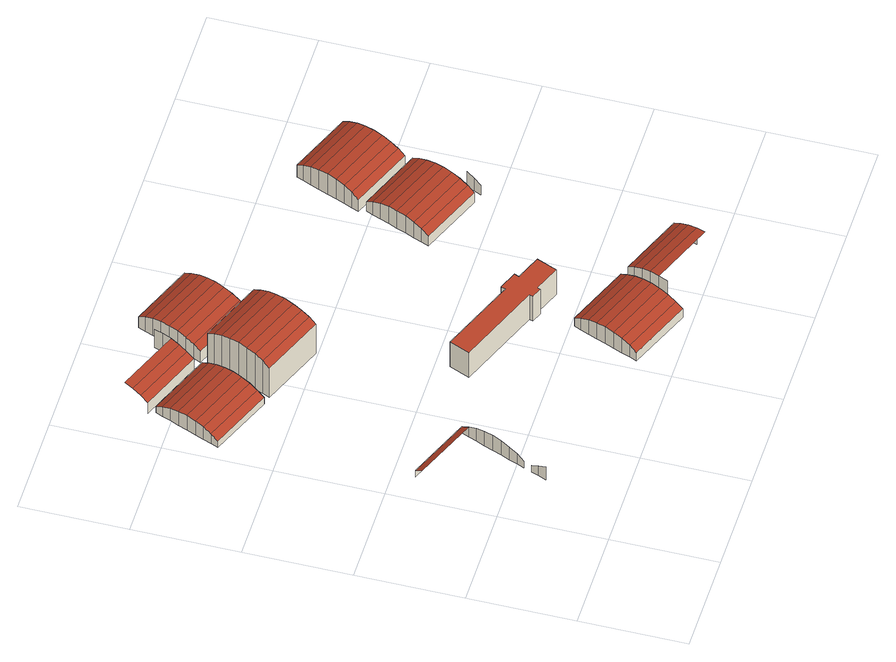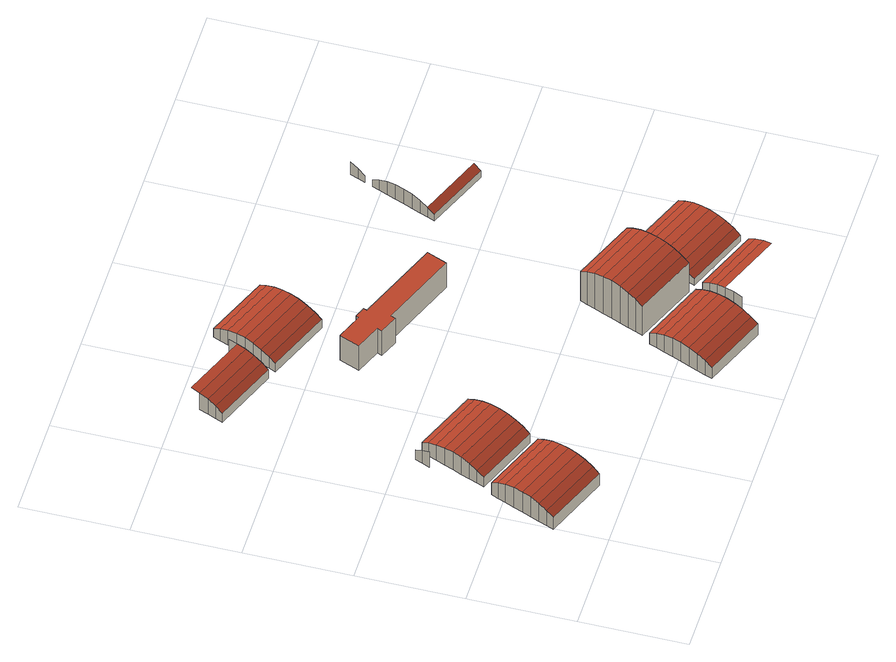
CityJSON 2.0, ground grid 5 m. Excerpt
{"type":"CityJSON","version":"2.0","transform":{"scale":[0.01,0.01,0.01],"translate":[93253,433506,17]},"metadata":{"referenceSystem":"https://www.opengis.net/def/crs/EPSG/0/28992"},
"CityObjects":{
"building1":{"type":"Building","attributes":{"measuredHeight":21.81},"children":["building1-1","building1-2","building1-3","building1-4","building1-5","building1-6"],"geometry":[{"type":"MultiSurface","lod":"2","boundaries":[[[0,1,2,3]],[[1,4,5,2]],[[6,7,8,9]],[[10,6,9,11]],[[12,10,11,13]],[[14,15,16,17]],[[18,19,17,16]],[[20,12,13,21]],[[21,22,23,20]],[[22,24,25,23]],[[24,26,15,25]],[[26,18,16,15]],[[27,28,29,30]],[[30,29,31,32]],[[33,34,35,36]],[[32,31,37,38]],[[39,33,36,40]],[[38,37,41,42]],[[43,44,45,46]],[[28,39,40,47]],[[42,41,48,49]],[[44,50,51,45]],[[52,53,49,48]],[[29,28,47,54]],[[50,55,56,51]],[[57,58,59,60]],[[58,57,61,62]],[[54,63,31,29]],[[55,64,65,56]],[[62,61,66,67]],[[63,68,37,31]],[[69,65,64,70]],[[71,43,46,72]],[[67,66,73,74]],[[75,76,77,78]],[[68,79,41,37]],[[43,71,80,44]],[[81,69,70,82]],[[79,52,48,41]],[[44,80,83,50]],[[84,81,82,85]],[[50,83,86,55]],[[87,88,89,90]],[[91,84,85,92]],[[61,57,60,93]],[[55,86,94,64]],[[88,95,96,89]],[[66,61,93,97]],[[64,94,98,70]],[[99,100,101,102]],[[95,103,104,96]],[[73,66,97,105]],[[80,71,72,106]],[[76,107,108,77]],[[100,109,110,101]],[[70,98,111,82]],[[103,112,113,104]],[[114,73,105,115]],[[83,80,106,116]],[[109,117,118,110]],[[82,111,119,85]],[[120,113,112,121]],[[115,122,123,114]],[[86,83,116,124]],[[125,75,78,126]],[[87,127,128,88]],[[85,119,129,92]],[[117,130,131,118]],[[132,120,121,133]],[[134,91,92,129]],[[94,86,124,135]],[[88,128,136,95]],[[137,131,130,138]],[[139,132,133,140]],[[141,99,102,142]],[[135,143,98,94]],[[99,141,144,100]],[[95,136,145,103]],[[146,139,140,147]],[[100,144,148,109]],[[143,149,111,98]],[[103,145,150,112]],[[109,148,151,117]],[[149,152,119,111]],[[112,150,153,121]],[[107,154,155,108]],[[154,156,157,155]],[[108,155,157,158,159,160,161,162,163,126,78,77]],[[152,134,129,119]],[[117,151,164,130]],[[121,153,165,133]],[[156,166,158,157]],[[130,164,167,138]],[[168,125,126,163]],[[133,165,169,140]],[[144,141,142,170]],[[145,136,171,172]],[[138,167,173,174]],[[140,169,175,147]],[[176,146,147,175]],[[148,144,170,177]],[[178,168,163,162]],[[150,145,172,179]],[[166,180,159,158]],[[151,148,177,181]],[[182,178,162,161]],[[179,183,153,150]],[[184,185,186,187]],[[164,151,181,188]],[[183,189,165,153]],[[190,182,161,160]],[[191,186,185,192]],[[188,193,167,164]],[[189,194,169,165]],[[180,190,160,159]],[[195,191,192,196]],[[193,197,173,167]],[[194,176,175,169]],[[198,195,196,199]],[[197,200,201,173]],[[202,198,199,203]],[[200,204,205,201]],[[185,206,207,192]],[[192,207,208,196]],[[196,208,209,199]],[[199,209,210,203]],[[211,202,203,210]],[[212,213,208,207]],[[214,215,216,217]],[[213,218,209,208]],[[215,219,220,216]],[[218,211,210,209]],[[219,221,222,220]],[[221,223,224,222]],[[225,224,223,226]],[[227,214,217,228]],[[214,227,229,215]],[[230,225,226,231]],[[215,229,232,219]],[[233,230,231,234]],[[219,232,235,221]],[[236,233,234,237]],[[221,235,238,223]],[[239,240,241,242]],[[223,238,243,226]],[[229,227,228,244]],[[240,245,246,241]],[[226,243,247,231]],[[232,229,244,248]],[[245,249,250,246]],[[231,247,251,234]],[[252,253,254,255]],[[235,232,248,256]],[[249,257,258,250]],[[234,251,259,237]],[[253,260,261,254]],[[262,236,237,259]],[[238,235,256,263]],[[264,258,257,265]],[[266,239,242,267]],[[239,266,268,240]],[[263,269,243,238]],[[270,264,265,271]],[[240,268,272,245]],[[273,270,271,274]],[[245,272,275,249]],[[276,273,274,277]],[[249,275,278,257]],[[257,278,279,265]],[[265,279,280,271]]],"semantics":{"surfaces":[{"type":"WallSurface"},{"type":"RoofSurface"}],"values":[0,0,0,0,0,1,0,0,0,0,0,0,1,1,0,1,0,1,0,0,1,0,0,0,0,0,1,0,0,1,0,0,0,1,0,0,1,0,0,1,0,1,0,0,0,1,0,0,1,0,0,0,0,0,0,1,0,0,0,0,1,0,0,0,0,1,1,0,0,0,0,1,0,0,0,0,1,1,0,1,0,1,1,0,1,0,0,1,0,1,1,0,1,0,1,0,0,1,1,0,0,0,0,0,0,0,0,0,0,0,0,0,0,0,0,0,0,0,0,0,0,0,1,1,1,1,0,0,0,0,0,0,0,0,0,0,1,0,1,0,1,0,1,0,1,0,0,1,0,0,1,0,0,0,1,0,0,0,0,0,1,0,0,1,0,1,0,1,1,1]}}]},
"building1-1":{"type":"BuildingInstallation","parents":["building1"],"geometry":[{"type":"MultiSurface","lod":"2","boundaries":[[[79,52,48,41]],[[52,53,49,48]],[[281,282,32,38]],[[34,283,284,35]],[[63,68,37,31]],[[282,285,30,32]],[[28,39,40,47]],[[286,287,288,289]],[[39,33,36,40]],[[283,286,289,284]],[[54,63,31,29]],[[27,30,285,290]],[[68,79,41,37]],[[33,34,35,36]],[[287,27,290,288]],[[53,291,42,49]],[[291,281,38,42]],[[29,28,47,54]],[[42,41,48,49]],[[38,37,41,42]],[[30,29,31,32]],[[27,28,29,30]],[[287,39,28,27]],[[283,34,33,286]],[[32,31,37,38]],[[286,33,39,287]]],"semantics":{"surfaces":[{"type":"WallSurface"},{"type":"RoofSurface"}],"values":[0,0,0,0,0,0,0,0,0,0,0,0,0,0,0,0,0,0,1,1,1,1,1,1,1,1]}}]},
"building1-2":{"type":"BuildingInstallation","parents":["building1"],"geometry":[{"type":"MultiSurface","lod":"2","boundaries":[[[69,65,64,70]],[[81,69,70,82]],[[152,134,129,119]],[[94,86,124,135]],[[135,143,98,94]],[[55,64,65,56]],[[91,84,85,92]],[[84,81,82,85]],[[149,152,119,111]],[[143,149,111,98]],[[50,55,56,51]],[[134,91,92,129]],[[80,71,72,106]],[[86,83,116,124]],[[71,43,46,72]],[[83,80,106,116]],[[44,50,51,45]],[[43,44,45,46]],[[70,98,111,82]],[[85,119,129,92]],[[55,86,94,64]],[[43,71,80,44]],[[82,111,119,85]],[[64,94,98,70]],[[44,80,83,50]],[[50,83,86,55]]],"semantics":{"surfaces":[{"type":"WallSurface"},{"type":"RoofSurface"}],"values":[0,0,0,0,0,0,0,0,0,0,0,0,0,0,0,0,0,0,1,1,1,1,1,1,1,1]}}]},
"building1-3":{"type":"BuildingInstallation","parents":["building1"],"geometry":[{"type":"MultiSurface","lod":"2","boundaries":[[[136,128,292,171]],[[95,103,104,96]],[[88,95,96,89]],[[120,113,112,121]],[[87,88,89,90]],[[128,127,293,292]],[[103,112,113,104]],[[176,146,147,175]],[[194,176,175,169]],[[145,136,171,172]],[[132,120,121,133]],[[139,132,133,140]],[[179,183,153,150]],[[146,139,140,147]],[[189,194,169,165]],[[183,189,165,153]],[[150,145,172,179]],[[127,87,90,293]],[[95,136,145,103]],[[103,145,150,112]],[[112,150,153,121]],[[121,153,165,133]],[[88,128,136,95]],[[133,165,169,140]],[[87,127,128,88]],[[140,169,175,147]]],"semantics":{"surfaces":[{"type":"WallSurface"},{"type":"RoofSurface"}],"values":[0,0,0,0,0,0,0,0,0,0,0,0,0,0,0,0,0,0,1,1,1,1,1,1,1,1]}}]},
"building1-4":{"type":"BuildingInstallation","parents":["building1"],"geometry":[{"type":"MultiSurface","lod":"2","boundaries":[[[294,137,138,174]],[[164,151,181,188]],[[137,131,130,138]],[[295,294,174,296]],[[193,197,173,167]],[[188,193,167,164]],[[297,295,296,298]],[[197,200,201,173]],[[200,204,205,201]],[[204,297,298,205]],[[117,130,131,118]],[[109,117,118,110]],[[151,148,177,181]],[[100,109,110,101]],[[148,144,170,177]],[[99,100,101,102]],[[144,141,142,170]],[[141,99,102,142]],[[100,144,148,109]],[[138,167,173,174]],[[174,173,201,296]],[[99,141,144,100]],[[117,151,164,130]],[[296,201,205,298]],[[130,164,167,138]],[[109,148,151,117]]],"semantics":{"surfaces":[{"type":"WallSurface"},{"type":"RoofSurface"}],"values":[0,0,0,0,0,0,0,0,0,0,0,0,0,0,0,0,0,0,1,1,1,1,1,1,1,1]}}]},
"building1-5":{"type":"BuildingInstallation","parents":["building1"],"geometry":[{"type":"MultiSurface","lod":"2","boundaries":[[[236,233,234,237]],[[299,262,259,251]],[[262,236,237,259]],[[300,299,251,247]],[[230,225,226,231]],[[225,224,223,226]],[[263,269,243,238]],[[221,223,224,222]],[[232,229,244,248]],[[219,221,222,220]],[[238,235,256,263]],[[214,215,216,217]],[[215,219,220,216]],[[269,300,247,243]],[[233,230,231,234]],[[227,214,217,228]],[[235,232,248,256]],[[229,227,228,244]],[[221,235,238,223]],[[234,251,259,237]],[[231,247,251,234]],[[226,243,247,231]],[[223,238,243,226]],[[215,229,232,219]],[[219,232,235,221]],[[214,227,229,215]]],"semantics":{"surfaces":[{"type":"WallSurface"},{"type":"RoofSurface"}],"values":[0,0,0,0,0,0,0,0,0,0,0,0,0,0,0,0,0,0,1,1,1,1,1,1,1,1]}}]},
"building1-6":{"type":"BuildingInstallation","parents":["building1"],"geometry":[{"type":"MultiSurface","lod":"2","boundaries":[[[264,258,257,265]],[[278,275,301,302]],[[239,240,241,242]],[[266,239,242,267]],[[273,270,271,274]],[[303,304,305,280]],[[245,249,250,246]],[[275,272,306,301]],[[270,264,265,271]],[[307,303,280,279]],[[302,307,279,278]],[[249,257,258,250]],[[240,245,246,241]],[[268,266,267,308]],[[272,268,308,306]],[[304,309,310,305]],[[309,276,277,310]],[[276,273,274,277]],[[240,268,272,245]],[[249,275,278,257]],[[257,278,279,265]],[[265,279,280,271]],[[239,266,268,240]],[[271,280,305,274]],[[274,305,310,277]],[[245,272,275,249]]],"semantics":{"surfaces":[{"type":"WallSurface"},{"type":"RoofSurface"}],"values":[0,0,0,0,0,0,0,0,0,0,0,0,0,0,0,0,0,0,1,1,1,1,1,1,1,1]}}]}
},
"vertices":[
[245,351,86],[260,389,86],[260,389,148],[245,351,165],[274,424,86],[274,424,126],[301,495,148],[287,461,126],[287,461,86],[301,495,86],[316,533,165],[316,533,86],[333,575,176],[333,575,86],[97,861,148],[399,739,148],[413,774,126],[110,896,126],[413,774,86],[110,896,86],[350,617,179],[350,617,86],[367,660,86],[367,660,176],[384,701,86],[384,701,165],[399,739,86],[93,1875,174],[396,1753,174],[413,1795,178],[110,1917,178],[430,1838,174],[127,1960,174],[363,1673,147],[349,1639,125],[349,1639,86],[363,1673,86],[446,1879,164],[144,2001,164],[379,1712,164],[379,1712,86],[462,1918,147],[159,2040,147],[393,1627,268],[407,1661,290],[407,1661,86],[393,1627,86],[396,1753,86],[476,1952,125],[173,2074,125],[422,1699,307],[422,1699,86],[476,1952,86],[173,2074,86],[413,1795,86],[439,1741,317],[439,1741,86],[486,1991,125],[183,2113,125],[183,2113,60],[486,1991,60],[500,2026,147],[197,2148,147],[430,1838,86],[456,1783,321],[456,1783,86],[515,2064,164],[212,2186,164],[446,1879,86],[473,1826,86],[473,1826,317],[696,1505,268],[696,1505,86],[532,2105,174],[229,2227,174],[777,930,86],[738,834,86],[738,834,240],[777,930,240],[462,1918,86],[710,1539,290],[490,1867,86],[490,1867,307],[725,1577,307],[505,1905,86],[505,1905,290],[741,1619,317],[1026,166,138],[1040,200,159],[1040,200,86],[1026,166,86],[519,1940,86],[519,1940,268],[500,2026,60],[759,1661,321],[1055,239,176],[1055,239,86],[515,2064,60],[776,1704,317],[534,1976,128],[548,2010,150],[548,2010,60],[534,1976,60],[1072,280,187],[1072,280,86],[532,2105,60],[710,1539,86],[1138,675,86],[1138,675,240],[563,2049,167],[563,2049,60],[793,1745,307],[1089,322,191],[1089,322,86],[549,2148,178],[549,2148,60],[725,1577,86],[580,2090,177],[580,2090,60],[808,1783,290],[1106,365,86],[1106,365,187],[566,2190,60],[566,2190,174],[741,1619,86],[1143,785,86],[1143,785,240],[1329,44,138],[1343,78,159],[822,1818,268],[597,2132,181],[597,2132,60],[1123,406,86],[1123,406,176],[822,1818,86],[759,1661,86],[1358,117,176],[615,2175,60],[615,2175,177],[1138,445,86],[1138,445,159],[837,1854,128],[837,1854,60],[776,1704,86],[851,1888,150],[1374,158,187],[1152,479,86],[1152,479,138],[866,1927,167],[793,1745,86],[1392,201,191],[883,1968,177],[808,1783,86],[1409,243,187],[1132,659,86],[1132,659,240],[1183,639,86],[1183,639,240],[1188,653,240],[1312,604,240],[1351,701,240],[1229,749,240],[1239,772,240],[1151,807,240],[900,2010,181],[1426,284,176],[1188,653,86],[917,2053,177],[1151,807,86],[1441,323,159],[851,1888,60],[1358,117,86],[1374,158,86],[934,2094,167],[631,2216,167],[1455,357,138],[1455,357,86],[866,1927,60],[1239,772,86],[1392,201,86],[1312,604,86],[883,1968,60],[1229,749,86],[1409,243,86],[1422,140,191],[1439,182,194],[1439,182,86],[1422,140,86],[900,2010,60],[1426,284,86],[1351,701,86],[1456,225,86],[1456,225,191],[917,2053,60],[1441,323,86],[1473,266,86],[1473,266,180],[934,2094,60],[1488,304,86],[1488,304,163],[949,2132,60],[949,2132,150],[1502,339,86],[1502,339,141],[963,2167,60],[963,2167,128],[1741,60,194],[1759,103,191],[1775,144,180],[1791,182,163],[1805,217,141],[1805,217,86],[1759,103,86],[1775,144,86],[1439,1212,144],[1453,1247,166],[1453,1247,86],[1439,1212,86],[1791,182,86],[1468,1285,182],[1468,1285,86],[1485,1326,193],[1485,1326,86],[1502,1369,196],[1502,1369,86],[1519,1411,86],[1519,1411,193],[1741,1090,144],[1741,1090,86],[1755,1125,166],[1536,1453,86],[1536,1453,182],[1771,1163,182],[1551,1491,86],[1551,1491,166],[1788,1204,193],[1565,1525,86],[1565,1525,144],[1805,1247,196],[1576,1562,134],[1590,1596,156],[1590,1596,60],[1576,1562,60],[1822,1289,193],[1755,1125,86],[1605,1634,173],[1605,1634,60],[1838,1331,182],[1771,1163,86],[1622,1675,183],[1622,1675,60],[1854,1369,166],[1790,1075,144],[1804,1109,166],[1804,1109,86],[1790,1075,86],[1788,1204,86],[1639,1718,187],[1639,1718,60],[1868,1403,144],[1819,1147,182],[1819,1147,86],[1868,1403,86],[1805,1247,86],[1656,1761,60],[1656,1761,183],[1879,1440,134],[1879,1440,60],[1893,1474,156],[1822,1289,86],[1673,1802,60],[1673,1802,173],[1908,1512,173],[1688,1840,60],[1688,1840,156],[1925,1553,183],[1702,1874,60],[1702,1874,134],[1942,1596,187],[1959,1639,183],[1976,1680,173],
[144,2001,86],[127,1960,86],[47,1761,125],[47,1761,86],[110,1917,86],[61,1795,147],[76,1834,164],[76,1834,86],[61,1795,86],[93,1875,86],[159,2040,86],
[1343,78,86],[1329,44,86],
[631,2216,60],[647,2254,60],[647,2254,150],[660,2289,60],[660,2289,128],
[1854,1369,86],[1838,1331,86],
[1925,1553,60],[1942,1596,60],[1976,1680,60],[1991,1718,60],[1991,1718,156],[1908,1512,60],[1959,1639,60],[1893,1474,60],[2005,1752,60],[2005,1752,134]
]}
